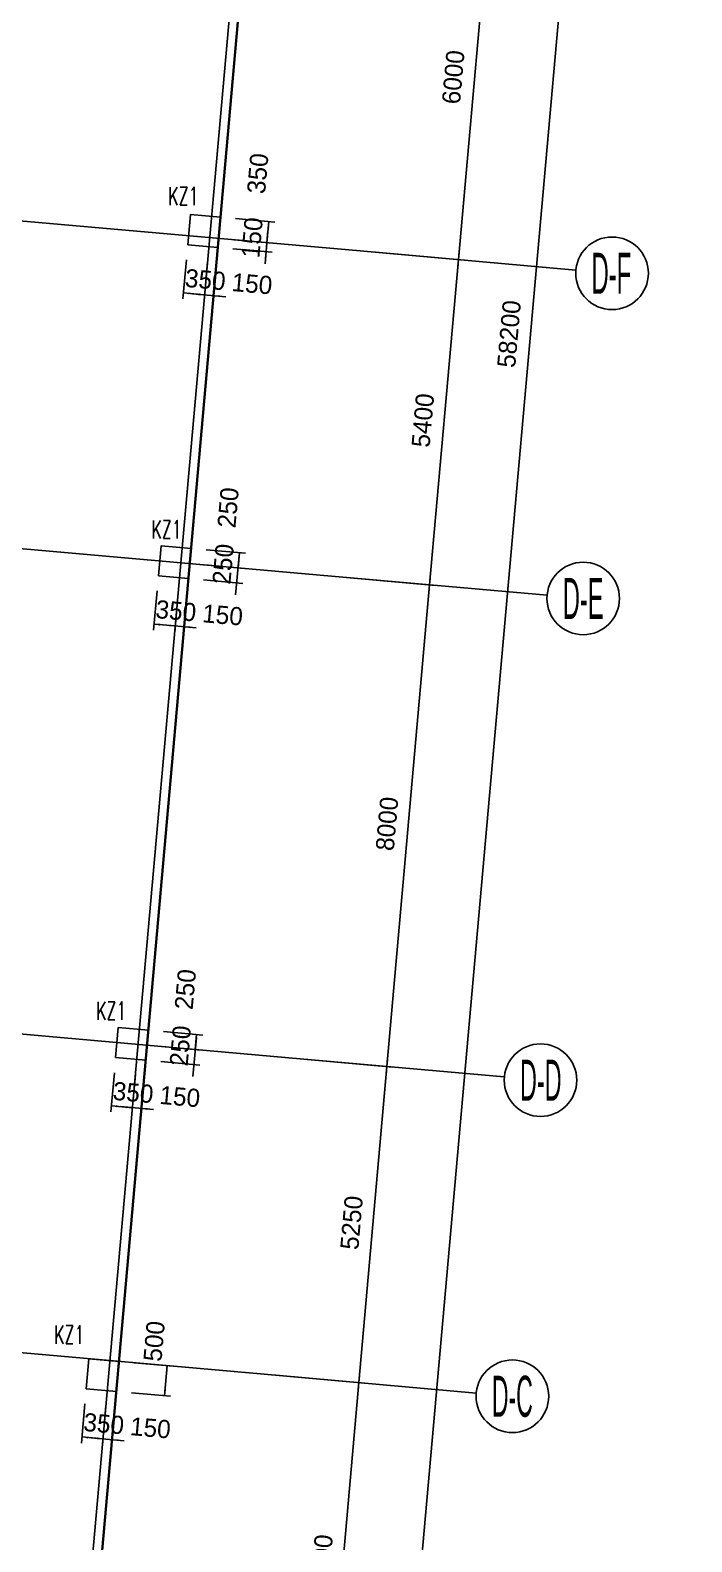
# Model space of a CAD drawing. Extents: x 387171 to 699106, y 11966 to 245688.
# Drawn here: x 659030 to 669967, y 51030 to 76034 of the extents above; entities that cross this region are included whole.
import ezdxf

# ---------------------------------------------------------------- set-up
doc = ezdxf.new("R2010")
doc.units = 0
doc.header["$LTSCALE"] = 100
doc.header["$MEASUREMENT"] = 0
for name, color, linetype in [('COLU', 7, 'Continuous'), ('DIM', 3, 'Continuous'), ('DOTE', 253, 'Continuous'), ('L-AXIS', 3, 'Continuous'), ('NUM', 7, 'Continuous')]:
    doc.layers.add(name, color=color, linetype=linetype)
doc.styles.add('hztxt', font='hztxt')
doc.styles.get("Standard").update_dxf_attribs({"font": 'standard'})
doc.dimstyles.get("Standard").update_dxf_attribs({"dimtxt": 300, "dimasz": 100, "dimexe": 100, "dimexo": 250, "dimgap": 100, "dimtad": 0, "dimtoh": 1, "dimdec": 0, "dimdsep": 46, "dimcen": 0.09, "dimclrt": 7, "dimadec": 0, "dimazin": 0, "dimtfac": 1, "dimtdec": 4, "dimtofl": 0, "dimtmove": 0, "dimatfit": 3, "dimfxl": 1, "dimtolj": 1, "dimtzin": 0, "dimarcsym": 0})

# ---------------------------------------------------------------- blocks, each defined once
blk = doc.blocks.new('*D1810')
at = {"layer": 'L-AXIS', "color": 0, "linetype": 'ByBlock', "lineweight": -2}
for p, q in [((665266, 78337), (666739, 78207)), ((666110, 72239), (666640, 78215)), ((664736, 72361), (666209, 72230))]:
    blk.add_line(p, q, dxfattribs=at)
for points in [[(666640, 78215), (666647, 78114), (666614, 78117)], [(666110, 72239), (666102, 72340), (666135, 72337)]]:
    blk.add_solid(points, dxfattribs=at)
at = {"layer": 'L-AXIS', "color": 7, "linetype": 'Continuous', "lineweight": -2, "insert": (666026, 75258), "char_height": 300, "width": 770, "attachment_point": 5, "rotation": 84.9316, "style": 'hztxt'}
blk.add_mtext('6000', dxfattribs=at)
blk = doc.blocks.new('*D2066')
at = {"layer": 'L-AXIS', "color": 0, "linetype": 'ByBlock', "lineweight": -2}
for p, q in [((667205, 100201), (669967, 99956)), ((664726, 41993), (669868, 99965)), ((662063, 42229), (664825, 41984))]:
    blk.add_line(p, q, dxfattribs=at)
for points in [[(669868, 99965), (669875, 99864), (669842, 99867)], [(664726, 41993), (664718, 42094), (664751, 42091)]]:
    blk.add_solid(points, dxfattribs=at)
at = {"layer": 'L-AXIS', "color": 7, "linetype": 'Continuous', "lineweight": -2, "insert": (666948, 71010), "char_height": 300, "width": 993.33, "attachment_point": 5, "rotation": 84.9316, "style": 'hztxt'}
blk.add_mtext('58200', dxfattribs=at)
blk = doc.blocks.new('*D2064')
at = {"layer": 'L-AXIS', "color": 0, "linetype": 'ByBlock', "lineweight": -2}
for p, q in [((664736, 72361), (666209, 72230)), ((665633, 66860), (666110, 72239)), ((664259, 66982), (665732, 66851))]:
    blk.add_line(p, q, dxfattribs=at)
for points in [[(666110, 72239), (666117, 72138), (666084, 72141)], [(665633, 66860), (665625, 66961), (665658, 66958)]]:
    blk.add_solid(points, dxfattribs=at)
at = {"layer": 'L-AXIS', "color": 7, "linetype": 'Continuous', "lineweight": -2, "insert": (665523, 69580), "char_height": 300, "width": 785, "attachment_point": 5, "rotation": 84.9316, "style": 'hztxt'}
blk.add_mtext('5400', dxfattribs=at)
blk = doc.blocks.new('*D32')
at = {"layer": 'L-AXIS', "color": 0, "linetype": 'ByBlock', "lineweight": -2}
for p, q in [((664259, 66982), (665732, 66851)), ((664926, 58891), (665633, 66860)), ((663552, 59013), (665025, 58882))]:
    blk.add_line(p, q, dxfattribs=at)
for points in [[(665633, 66860), (665640, 66759), (665607, 66762)], [(664926, 58891), (664918, 58992), (664951, 58989)]]:
    blk.add_solid(points, dxfattribs=at)
at = {"layer": 'L-AXIS', "color": 7, "linetype": 'Continuous', "lineweight": -2, "insert": (664931, 62907), "char_height": 300, "width": 780, "attachment_point": 5, "rotation": 84.9316, "style": 'hztxt'}
blk.add_mtext('8000', dxfattribs=at)
blk = doc.blocks.new('*D1479')
at = {"layer": 'L-AXIS', "color": 0, "linetype": 'ByBlock', "lineweight": -2}
for p, q in [((663552, 59013), (665025, 58882)), ((664462, 53662), (664926, 58891)), ((663088, 53784), (664562, 53653))]:
    blk.add_line(p, q, dxfattribs=at)
for points in [[(664926, 58891), (664934, 58790), (664900, 58793)], [(664462, 53662), (664454, 53763), (664487, 53760)]]:
    blk.add_solid(points, dxfattribs=at)
at = {"layer": 'L-AXIS', "color": 7, "linetype": 'Continuous', "lineweight": -2, "insert": (664345, 56307), "char_height": 300, "width": 780, "attachment_point": 5, "rotation": 84.9316, "style": 'hztxt'}
blk.add_mtext('5250', dxfattribs=at)
blk = doc.blocks.new('*D1748')
at = {"layer": 'L-AXIS', "color": 0, "linetype": 'ByBlock', "lineweight": -2}
for p, q in [((663088, 53784), (664562, 53653)), ((663932, 47685), (664462, 53662)), ((662558, 47807), (664032, 47676))]:
    blk.add_line(p, q, dxfattribs=at)
for points in [[(664462, 53662), (664470, 53561), (664437, 53564)], [(663932, 47685), (663924, 47786), (663957, 47783)]]:
    blk.add_solid(points, dxfattribs=at)
at = {"layer": 'L-AXIS', "color": 7, "linetype": 'Continuous', "lineweight": -2, "insert": (663848, 50704), "char_height": 300, "width": 770, "attachment_point": 5, "rotation": 84.9316, "style": 'hztxt'}
blk.add_mtext('6000', dxfattribs=at)
blk = doc.blocks.new('_AXISO')
blk.add_circle((0, 0), 0.5)
blk = doc.blocks.new('*D1247')
at = {"layer": 'DIM', "color": 0, "linetype": 'ByBlock', "lineweight": -2}
for p, q in [((661612, 72236), (661555, 71589)), ((661961, 72205), (661904, 71558)), ((661564, 71688), (661912, 71657))]:
    blk.add_line(p, q, dxfattribs=at)
for points in [[(661564, 71688), (661665, 71696), (661662, 71663)], [(661912, 71657), (661811, 71650), (661814, 71683)]]:
    blk.add_solid(points, dxfattribs=at)
at = {"layer": 'DIM', "color": 7, "linetype": 'Continuous', "lineweight": -2, "insert": (661925, 71907), "char_height": 300, "width": 566.67, "attachment_point": 5, "rotation": 354.9316, "style": 'hztxt'}
blk.add_mtext('350', dxfattribs=at)
blk = doc.blocks.new('*D1460')
at = {"layer": 'DIM', "color": 0, "linetype": 'ByBlock', "lineweight": -2}
for p, q in [((661961, 72205), (661904, 71558)), ((662110, 72192), (662053, 71545)), ((661713, 71675), (662261, 71626))]:
    blk.add_line(p, q, dxfattribs=at)
for points in [[(661912, 71657), (661811, 71650), (661814, 71683)], [(662062, 71644), (662163, 71652), (662160, 71619)]]:
    blk.add_solid(points, dxfattribs=at)
at = {"layer": 'DIM', "color": 7, "linetype": 'Continuous', "lineweight": -2, "insert": (662697, 71839), "char_height": 300, "width": 476.67, "attachment_point": 5, "rotation": 354.9316, "style": 'hztxt'}
blk.add_mtext('150', dxfattribs=at)
blk = doc.blocks.new('*D1731')
at = {"layer": 'DIM', "color": 0, "linetype": 'ByBlock', "lineweight": -2}
for p, q in [((662395, 72568), (663042, 72511)), ((662912, 72171), (662960, 72719)), ((662382, 72419), (663029, 72362))]:
    blk.add_line(p, q, dxfattribs=at)
for points in [[(662943, 72520), (662935, 72621), (662968, 72618)], [(662929, 72370), (662937, 72269), (662904, 72272)]]:
    blk.add_solid(points, dxfattribs=at)
at = {"layer": 'DIM', "color": 7, "linetype": 'Continuous', "lineweight": -2, "insert": (662699, 72603), "char_height": 300, "width": 476.67, "attachment_point": 5, "rotation": 84.9316, "style": 'hztxt'}
blk.add_mtext('150', dxfattribs=at)
blk = doc.blocks.new('*D1658')
at = {"layer": 'DIM', "color": 0, "linetype": 'ByBlock', "lineweight": -2}
for p, q in [((662426, 72917), (663073, 72860)), ((662943, 72520), (662974, 72868)), ((662395, 72568), (663042, 72511))]:
    blk.add_line(p, q, dxfattribs=at)
for points in [[(662974, 72868), (662981, 72767), (662948, 72770)], [(662943, 72520), (662935, 72621), (662968, 72618)]]:
    blk.add_solid(points, dxfattribs=at)
at = {"layer": 'DIM', "color": 7, "linetype": 'Continuous', "lineweight": -2, "insert": (662793, 73664), "char_height": 300, "width": 566.67, "attachment_point": 5, "rotation": 84.9316, "style": 'hztxt'}
blk.add_mtext('350', dxfattribs=at)
blk = doc.blocks.new('*D1884')
at = {"layer": 'DIM', "color": 0, "linetype": 'ByBlock', "lineweight": -2}
for p, q in [((660420, 58789), (660362, 58142)), ((660768, 58758), (660711, 58111)), ((660371, 58241), (660720, 58210))]:
    blk.add_line(p, q, dxfattribs=at)
for points in [[(660371, 58241), (660472, 58249), (660469, 58216)], [(660720, 58210), (660619, 58202), (660622, 58236)]]:
    blk.add_solid(points, dxfattribs=at)
at = {"layer": 'DIM', "color": 7, "linetype": 'Continuous', "lineweight": -2, "insert": (660732, 58460), "char_height": 300, "width": 566.67, "attachment_point": 5, "rotation": 354.9316, "style": 'hztxt'}
blk.add_mtext('350', dxfattribs=at)
blk = doc.blocks.new('*D4268')
at = {"layer": 'DIM', "color": 0, "linetype": 'ByBlock', "lineweight": -2}
for p, q in [((660768, 58758), (660711, 58111)), ((660918, 58745), (660860, 58097)), ((660521, 58228), (661068, 58179))]:
    blk.add_line(p, q, dxfattribs=at)
for points in [[(660720, 58210), (660619, 58202), (660622, 58236)], [(660869, 58197), (660970, 58205), (660967, 58172)]]:
    blk.add_solid(points, dxfattribs=at)
at = {"layer": 'DIM', "color": 7, "linetype": 'Continuous', "lineweight": -2, "insert": (661504, 58392), "char_height": 300, "width": 476.67, "attachment_point": 5, "rotation": 354.9316, "style": 'hztxt'}
blk.add_mtext('150', dxfattribs=at)
blk = doc.blocks.new('*D100')
at = {"layer": 'DIM', "color": 0, "linetype": 'ByBlock', "lineweight": -2}
for p, q in [((661719, 58724), (661777, 59371)), ((661211, 59221), (661858, 59163)), ((661189, 58972), (661836, 58914))]:
    blk.add_line(p, q, dxfattribs=at)
for points in [[(661759, 59172), (661751, 59273), (661784, 59270)], [(661737, 58923), (661745, 58822), (661711, 58825)]]:
    blk.add_solid(points, dxfattribs=at)
at = {"layer": 'DIM', "color": 7, "linetype": 'Continuous', "lineweight": -2, "insert": (661513, 59234), "char_height": 300, "width": 566.67, "attachment_point": 5, "rotation": 84.9316, "style": 'hztxt'}
blk.add_mtext('250', dxfattribs=at)
blk = doc.blocks.new('*D72')
at = {"layer": 'DIM', "color": 0, "linetype": 'ByBlock', "lineweight": -2}
for p, q in [((661233, 59470), (661881, 59412)), ((661759, 59172), (661781, 59421)), ((661211, 59221), (661858, 59163))]:
    blk.add_line(p, q, dxfattribs=at)
for points in [[(661759, 59172), (661751, 59273), (661784, 59270)], [(661781, 59421), (661789, 59320), (661756, 59323)]]:
    blk.add_solid(points, dxfattribs=at)
at = {"layer": 'DIM', "color": 7, "linetype": 'Continuous', "lineweight": -2, "insert": (661596, 60167), "char_height": 300, "width": 566.67, "attachment_point": 5, "rotation": 84.9316, "style": 'hztxt'}
blk.add_mtext('250', dxfattribs=at)
blk = doc.blocks.new('*D3698')
at = {"layer": 'DIM', "color": 0, "linetype": 'ByBlock', "lineweight": -2}
for p, q in [((661127, 66758), (661069, 66110)), ((661475, 66727), (661418, 66079)), ((661078, 66210), (661427, 66179))]:
    blk.add_line(p, q, dxfattribs=at)
for points in [[(661078, 66210), (661179, 66218), (661176, 66184)], [(661427, 66179), (661325, 66171), (661328, 66204)]]:
    blk.add_solid(points, dxfattribs=at)
at = {"layer": 'DIM', "color": 7, "linetype": 'Continuous', "lineweight": -2, "insert": (661439, 66429), "char_height": 300, "width": 566.67, "attachment_point": 5, "rotation": 354.9316, "style": 'hztxt'}
blk.add_mtext('350', dxfattribs=at)
blk = doc.blocks.new('*D3924')
at = {"layer": 'DIM', "color": 0, "linetype": 'ByBlock', "lineweight": -2}
for p, q in [((661475, 66727), (661418, 66079)), ((661625, 66714), (661567, 66066)), ((661227, 66197), (661775, 66148))]:
    blk.add_line(p, q, dxfattribs=at)
for points in [[(661427, 66179), (661325, 66171), (661328, 66204)], [(661576, 66166), (661677, 66173), (661674, 66140)]]:
    blk.add_solid(points, dxfattribs=at)
at = {"layer": 'DIM', "color": 7, "linetype": 'Continuous', "lineweight": -2, "insert": (662211, 66360), "char_height": 300, "width": 476.67, "attachment_point": 5, "rotation": 354.9316, "style": 'hztxt'}
blk.add_mtext('150', dxfattribs=at)
blk = doc.blocks.new('*D3864')
at = {"layer": 'DIM', "color": 0, "linetype": 'ByBlock', "lineweight": -2}
for p, q in [((662426, 66693), (662483, 67340)), ((661918, 67189), (662565, 67132)), ((661896, 66940), (662543, 66883))]:
    blk.add_line(p, q, dxfattribs=at)
for points in [[(662466, 67141), (662458, 67242), (662491, 67239)], [(662444, 66892), (662451, 66791), (662418, 66794)]]:
    blk.add_solid(points, dxfattribs=at)
at = {"layer": 'DIM', "color": 7, "linetype": 'Continuous', "lineweight": -2, "insert": (662220, 67203), "char_height": 300, "width": 566.67, "attachment_point": 5, "rotation": 84.9316, "style": 'hztxt'}
blk.add_mtext('250', dxfattribs=at)
blk = doc.blocks.new('*D1992')
at = {"layer": 'DIM', "color": 0, "linetype": 'ByBlock', "lineweight": -2}
for p, q in [((661940, 67438), (662587, 67381)), ((662466, 67141), (662488, 67390)), ((661918, 67189), (662565, 67132))]:
    blk.add_line(p, q, dxfattribs=at)
for points in [[(662488, 67390), (662495, 67289), (662462, 67292)], [(662466, 67141), (662458, 67242), (662491, 67239)]]:
    blk.add_solid(points, dxfattribs=at)
at = {"layer": 'DIM', "color": 7, "linetype": 'Continuous', "lineweight": -2, "insert": (662303, 68136), "char_height": 300, "width": 566.67, "attachment_point": 5, "rotation": 84.9316, "style": 'hztxt'}
blk.add_mtext('250', dxfattribs=at)
blk = doc.blocks.new('*D873')
at = {"layer": 'DIM', "color": 0, "linetype": 'ByBlock', "lineweight": -2}
for p, q in [((659934, 53310), (659876, 52663)), ((660282, 53280), (660225, 52632)), ((659885, 52763), (660234, 52732))]:
    blk.add_line(p, q, dxfattribs=at)
for points in [[(659885, 52763), (659986, 52770), (659983, 52737)], [(660234, 52732), (660133, 52724), (660136, 52757)]]:
    blk.add_solid(points, dxfattribs=at)
at = {"layer": 'DIM', "color": 7, "linetype": 'Continuous', "lineweight": -2, "insert": (660246, 52982), "char_height": 300, "width": 566.67, "attachment_point": 5, "rotation": 354.9316, "style": 'hztxt'}
blk.add_mtext('350', dxfattribs=at)
blk = doc.blocks.new('*D1137')
at = {"layer": 'DIM', "color": 0, "linetype": 'ByBlock', "lineweight": -2}
for p, q in [((660282, 53280), (660225, 52632)), ((660432, 53266), (660374, 52619)), ((660035, 52749), (660583, 52701))]:
    blk.add_line(p, q, dxfattribs=at)
for points in [[(660234, 52732), (660133, 52724), (660136, 52757)], [(660383, 52718), (660484, 52726), (660481, 52693)]]:
    blk.add_solid(points, dxfattribs=at)
at = {"layer": 'DIM', "color": 7, "linetype": 'Continuous', "lineweight": -2, "insert": (661018, 52913), "char_height": 300, "width": 476.67, "attachment_point": 5, "rotation": 354.9316, "style": 'hztxt'}
blk.add_mtext('150', dxfattribs=at)
blk = doc.blocks.new('*D1366')
at = {"layer": 'DIM', "color": 0, "linetype": 'ByBlock', "lineweight": -2}
for p, q in [((660747, 53991), (661395, 53934)), ((661251, 53445), (661295, 53943)), ((660703, 53493), (661350, 53436))]:
    blk.add_line(p, q, dxfattribs=at)
for points in [[(661295, 53943), (661303, 53842), (661270, 53845)], [(661251, 53445), (661243, 53546), (661276, 53543)]]:
    blk.add_solid(points, dxfattribs=at)
at = {"layer": 'DIM', "color": 7, "linetype": 'Continuous', "lineweight": -2, "insert": (661080, 54347), "char_height": 300, "width": 566.67, "attachment_point": 5, "rotation": 84.9316, "style": 'hztxt'}
blk.add_mtext('500', dxfattribs=at)

msp = doc.modelspace()

# ---------------------------------------------------------------- linework, layer by layer
at = {"color": 6, "lineweight": 30}
msp.add_lwpolyline([(476181.3, 232428.8), (494258.1, 233154.4), (494258.1, 231537.9), (540808.1, 231537.9), (540808.1, 232387.9), (590208.1, 232387.9), (590208.1, 232187.9), (593108.1, 232187.9), (593108.1, 230737.9), (608058.1, 230737.9), (608058.1, 231687.9), (648158.1, 231687.9), (648158.1, 230737.9), (657058.1, 230737.9), (657158.1, 196187.9), (658248.2, 196187.9), (663075.9, 83077.9), (659946, 47787.8), (654318.1, 48286.9), (653832.2, 42808.4), (496133.5, 56794.9), (482757.4, 68610.1), (476181.3, 232428.8)], dxfattribs=at)
at = {"layer": 'COLU'}
for points in [[(661634.5, 72485.2), (662132.5, 72441), (662176.7, 72939.1), (661678.7, 72983.2)], [(661148.6, 67006.7), (661646.6, 66962.5), (661690.8, 67460.6), (661192.8, 67504.7)], [(660441.8, 59038), (660939.9, 58993.8), (660984.1, 59491.9), (660486, 59536)], [(659955.9, 53559.5), (660454, 53515.3), (660498.2, 54013.4), (660000.1, 54057.5)]]:
    msp.add_lwpolyline(points, close=True, dxfattribs=at)
at = {"layer": 'DOTE'}
for p, q in [((662925.6, 83081.3), (659029.6, 39153.6)), ((586343.3, 79313.4), (664486.6, 72382.8)), ((569231.6, 75409.9), (664009.5, 67003.9)), ((662839, 53805.8), (502916.7, 67989.4)), ((663302.8, 59035.2), (649257.9, 60280.9))]:
    msp.add_line(p, q, dxfattribs=at)
at = {"layer": 'L-AXIS'}
for p, q in [((668052, 72066.6), (664486.6, 72382.8)), ((667574.9, 66687.7), (664009.5, 67003.9)), ((666868.2, 58719), (663302.8, 59035.2)), ((666404.4, 53489.5), (662839, 53805.8))]:
    msp.add_line(p, q, dxfattribs=at)

# ---------------------------------------------------------------- block references
ref = msp.add_blockref('_AXISO', (668649.6, 72013.6), dxfattribs=dict(at, xscale=1199.999999999997, yscale=1200, rotation=359.999645787379))
ref.add_attrib('A', 'D-F', (668310.2, 71674.2), dxfattribs={"height": 678.82, "style": 'hztxt', "width": 0.433333})
ref = msp.add_blockref('_AXISO', (668172.6, 66634.7), dxfattribs=dict(at, xscale=1199.999999999997, yscale=1200, rotation=359.999645787379))
ref.add_attrib('A', 'D-E', (667833.2, 66295.3), dxfattribs={"height": 678.82, "style": 'hztxt', "width": 0.433333})
ref = msp.add_blockref('_AXISO', (667465.8, 58666), dxfattribs=dict(at, xscale=1199.999999999997, yscale=1200, rotation=359.999645787379))
ref.add_attrib('A', 'D-D', (667126.4, 58326.6), dxfattribs={"height": 678.82, "style": 'hztxt', "width": 0.42623})
ref = msp.add_blockref('_AXISO', (667002, 53436.5), dxfattribs=dict(at, xscale=1199.999999999997, yscale=1200, rotation=359.999645787379))
ref.add_attrib('A', 'D-C', (666662.6, 53097.1), dxfattribs={"height": 678.82, "style": 'hztxt', "width": 0.419355})

# ---------------------------------------------------------------- texts
at = {"layer": 'NUM', "color": 200, "width": 0.7}
for p in [(661312.4, 73140.2), (661033.6, 67626.6), (660119, 59664.1), (659424.7, 54305.5)]:
    msp.add_text('KZ1', height=300, dxfattribs=at).set_placement(p)

# ---------------------------------------------------------------- dimensions: what is measured, and where the dimension line sits
at = {"layer": 'DIM', "color": 200}
for p1, p2, picture, middle in [((662145.8, 72590.4), (662176.7, 72939.1), '*D1658', (662743.8, 73107.7)), ((662132.5, 72441), (662145.8, 72590.4), '*D1731', (662662.5, 72191.3)), ((661634.5, 72485.2), (661983.1, 72454.3), '*D1247', (661368.7, 71956.6)), ((661983.1, 72454.3), (662132.5, 72441), '*D1460', (662285.1, 71875.3)), ((661668.7, 67211.6), (661690.8, 67460.6), '*D1992', (662257.9, 67629.2)), ((661646.6, 66962.5), (661668.7, 67211.6), '*D3864', (662175.2, 66696.7)), ((661148.6, 67006.7), (661497.2, 66975.8), '*D3698', (660882.8, 66478.1)), ((661497.2, 66975.8), (661646.6, 66962.5), '*D3924', (661799.2, 66396.8)), ((660962, 59242.8), (660984.1, 59491.9), '*D72', (661551.2, 59660.5)), ((660939.9, 58993.8), (660962, 59242.8), '*D100', (661468.5, 58728)), ((660441.8, 59038), (660790.5, 59007.1), '*D1884', (660176, 58509.4)), ((660790.5, 59007.1), (660939.9, 58993.8), '*D4268', (661092.4, 58428.1)), ((660454, 53515.3), (660498.2, 54013.4), '*D1366', (661023.9, 53715.7)), ((659955.9, 53559.5), (660304.6, 53528.6), '*D873', (659690.1, 53030.9)), ((660304.6, 53528.6), (660454, 53515.3), '*D1137', (660606.5, 52949.6))]:
    dim = msp.add_aligned_dim(p1=p1, p2=p2, distance=-800, dimstyle='Standard', dxfattribs=at)
    dim.commit()
    dim.dimension.update_dxf_attribs({"geometry": picture, "text_midpoint": middle})
at = {"layer": 'L-AXIS'}
for base, p1, p2, picture, middle in [((669867.5, 99965.3), (661814.2, 42251.1), (666955.8, 100223.5), '*D2066', (666948.1, 71010)), ((666639.7, 78215.4), (664486.6, 72382.8), (665016.7, 78359.4), '*D1810', (666026.1, 75258.1)), ((666109.7, 72238.9), (664009.5, 67003.9), (664486.6, 72382.8), '*D2064', (665522.5, 69580.4)), ((665632.6, 66860), (663302.8, 59035.2), (664009.5, 67003.9), '*D32', (664930.6, 62906.6)), ((664925.9, 58891.3), (662839, 53805.8), (663302.8, 59035.2), '*D1479', (664345.3, 56307.5)), ((664462, 53661.8), (662308.9, 47829.2), (662839, 53805.8), '*D1748', (663848.4, 50704.4))]:
    dim = msp.add_linear_dim(base=base, p1=p1, p2=p2, angle=84.93165, dimstyle='Standard', dxfattribs=at)
    dim.commit()
    dim.dimension.update_dxf_attribs({"geometry": picture, "text_midpoint": middle})

doc.saveas('drawing.dxf')
